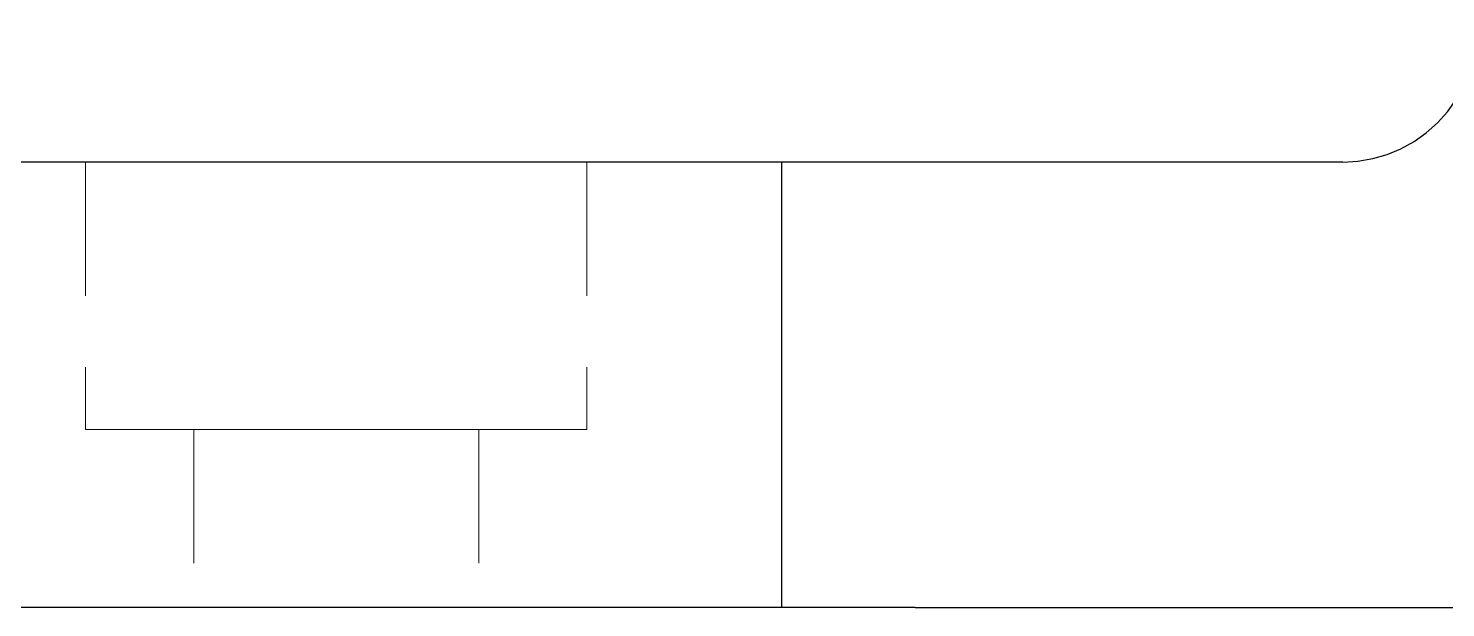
# Paper-space layout '01_三视图' of a CAD drawing. Header units: millimetres. Extents: x 8 to 451, y 8 to 289.
# Drawn here: x 37.67 to 53.58, y 133.75 to 140.25 of the extents above; entities that cross this region are included whole.
import ezdxf

# ---------------------------------------------------------------- set-up
doc = ezdxf.new("R2010")
doc.units = ezdxf.units.MM
doc.linetypes.add('WP_HIDDEN', pattern=[2.3, 1.5, -0.8])
doc.layers.add('HIDDEN', color=7, linetype='WP_HIDDEN', lineweight=13)
doc.layers.add('VISIBLE', color=7, linetype='CONTINUOUS', lineweight=25)

psp = doc.layouts.new('01_三视图')

# ---------------------------------------------------------------- linework, layer by layer
at = {"layer": 'HIDDEN'}
for points in [[(43.938, 138.75), (43.867, 138.75), (43.659, 138.75), (43.324, 138.75), (42.879, 138.75), (42.345, 138.75), (41.751, 138.75), (41.125, 138.75), (40.499, 138.75), (39.905, 138.75), (39.371, 138.75), (38.926, 138.75), (38.591, 138.75), (38.383, 138.75), (38.312, 138.75)], [(38.312, 138.75), (38.312, 135.75)], [(43.938, 138.75), (43.938, 135.75)], [(43.938, 135.75), (43.867, 135.75), (43.659, 135.75), (43.324, 135.75), (42.879, 135.75), (42.345, 135.75), (41.751, 135.75), (41.125, 135.75), (40.499, 135.75), (39.905, 135.75), (39.371, 135.75), (38.926, 135.75), (38.591, 135.75), (38.383, 135.75), (38.312, 135.75)], [(42.725, 135.75), (42.685, 135.75), (42.567, 135.75), (42.376, 135.75), (42.123, 135.75), (41.819, 135.75), (41.481, 135.75), (41.125, 135.75), (40.769, 135.75), (40.431, 135.75), (40.127, 135.75), (39.874, 135.75), (39.683, 135.75), (39.565, 135.75), (39.525, 135.75)], [(39.525, 135.75), (39.525, 133.75)], [(42.725, 135.75), (42.725, 133.75)], [(42.725, 133.75), (42.685, 133.75), (42.567, 133.75), (42.376, 133.75), (42.123, 133.75), (41.819, 133.75), (41.481, 133.75), (41.125, 133.75), (40.769, 133.75), (40.431, 133.75), (40.127, 133.75), (39.874, 133.75), (39.683, 133.75), (39.565, 133.75), (39.525, 133.75)]]:
    psp.add_lwpolyline(points, dxfattribs=at)
at = {"layer": 'VISIBLE'}
for points in [[(52.425, 138.75), (52.593, 138.759), (52.759, 138.788), (52.92, 138.834), (53.076, 138.899), (53.223, 138.98), (53.36, 139.077), (53.486, 139.189), (53.598, 139.315), (53.695, 139.452), (53.776, 139.599), (53.841, 139.755), (53.887, 139.916), (53.916, 140.082), (53.925, 140.25)], [(46.125, 138.75), (32.625, 138.75)], [(47.625, 138.75), (47.457, 138.75), (47.291, 138.75), (47.13, 138.75), (46.974, 138.75), (46.827, 138.75), (46.69, 138.75), (46.564, 138.75), (46.452, 138.75), (46.355, 138.75), (46.274, 138.75), (46.209, 138.75), (46.163, 138.75), (46.134, 138.75), (46.125, 138.75)], [(46.125, 133.75), (46.125, 138.75)], [(52.425, 138.75), (47.625, 138.75)], [(46.125, 133.75), (23.625, 133.75)], [(47.625, 133.75), (47.457, 133.75), (47.291, 133.75), (47.13, 133.75), (46.974, 133.75), (46.827, 133.75), (46.69, 133.75), (46.564, 133.75), (46.452, 133.75), (46.355, 133.75), (46.274, 133.75), (46.209, 133.75), (46.163, 133.75), (46.134, 133.75), (46.125, 133.75)], [(47.625, 133.75), (72.375, 133.75)]]:
    psp.add_lwpolyline(points, dxfattribs=at)

doc.saveas('drawing.dxf')
